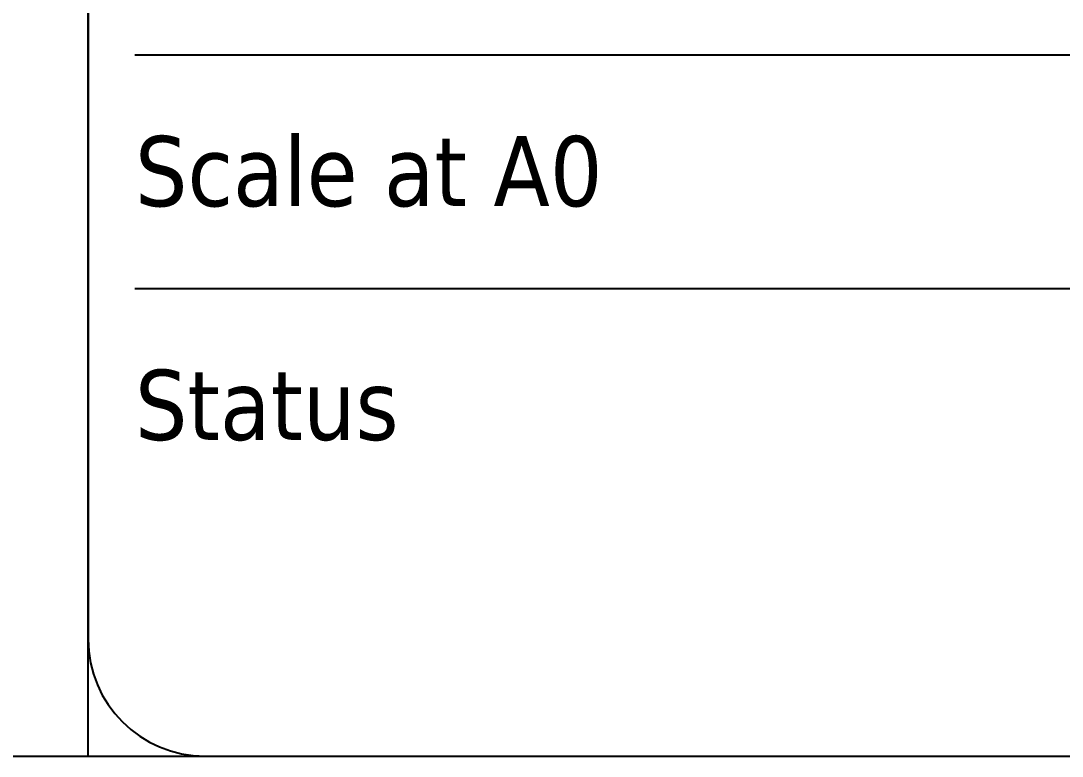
# Paper-space layout 'A0mask' of a CAD drawing. Extents: x 0 to 1153, y 0 to 810.
# Drawn here: x 970.12 to 1014.66, y 0 to 31.46 of the extents above; entities that cross this region are included whole.
import ezdxf
from ezdxf.enums import TextEntityAlignment as Align

# ---------------------------------------------------------------- set-up
doc = ezdxf.new("R2010")
doc.units = 0
doc.layers.get('0').update_dxf_attribs({"linetype": 'CONTINUOUS'})
doc.layers.get('Defpoints').update_dxf_attribs({"linetype": 'CONTINUOUS'})
doc.layers.add('JPP_Mask', color=7, linetype='CONTINUOUS')
doc.styles.add('JPP', font='arial.ttf')

# ---------------------------------------------------------------- blocks, each defined once
blk = doc.blocks.new('A0mask')
at = {"color": 154, "true_color": 0x004a91}
for p, q in [((973, 115), (973, 5)), ((975, 30), (1151, 30)), ((975, 20), (1151, 20)), ((978, 0), (1148, 0))]:
    blk.add_line(p, q, dxfattribs=at)
blk.add_arc((978, 5), 5, 180, 270, dxfattribs=at)
at = {"layer": 'Defpoints'}
blk.add_lwpolyline([(0, 0), (1153, 0), (1153, 810), (0, 810)], close=True, dxfattribs=at)
blk.add_lwpolyline([(973, 0), (973, 120), (1153, 120)], dxfattribs=at)
at = {"color": 2, "char_height": 3, "attachment_point": 4, "style": 'JPP'}
for s, insert in [('{\\fTahoma|b0|i0|c0|p34;Scale at A0}', (975, 25)), ('{\\fTahoma|b0|i0|c0|p34;Status}', (975, 15))]:
    blk.add_mtext(s, dxfattribs=dict(at, insert=insert))
at = {"color": 7, "style": 'JPP'}
for tag, p in [('Client', (1086, 115)), ('Project1', (1086, 90)), ('Project2', (1086, 82.5)), ('Project3', (1086, 75)), ('Title1', (1086, 57.5)), ('Title2', (1086, 50)), ('Title3', (1086, 42.5)), ('Status', (978, 7.5))]:
    blk.add_attdef(tag, text='', height=3.5, dxfattribs=at).set_placement(p, align=Align.MIDDLE_LEFT)
at = {"color": 2, "style": 'JPP'}
for tag, p in [('Scale', (1005.5, 25)), ('Drawn', (1050.5, 25)), ('Checked', (1095.5, 25)), ('Date', (1140.5, 25))]:
    blk.add_attdef(tag, text='', height=2, dxfattribs=at).set_placement(p, align=Align.MIDDLE_CENTER)
at = {"color": 6, "style": 'JPP'}
for tag, p in [('Ref', (1068, 7.5)), ('DrgNo.', (1110, 7.5))]:
    blk.add_attdef(tag, text='', height=4, dxfattribs=at).set_placement(p, align=Align.MIDDLE_LEFT)
blk.add_attdef('Rev', text='', height=4, dxfattribs=at).set_placement((1144.275, 7.5), align=Align.MIDDLE_CENTER)

psp = doc.layouts.new('A0mask')

# ---------------------------------------------------------------- block references
at = {"layer": 'JPP_Mask'}
psp.add_blockref('A0mask', (0, 0), dxfattribs=at)

doc.saveas('drawing.dxf')
